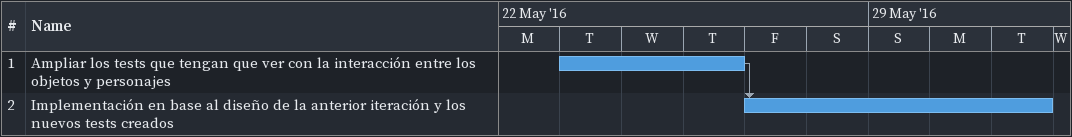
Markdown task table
| ID | Task | Start | Finish | Predecessors |
|---|---|---|---|---|
| 1 | Ampliar los tests que tengan que ver con la interacción entre los objetos y personajes | 2016-05-24 | 2016-05-26 |  |
| 2 | Implementación en base al diseño de la anterior iteración y los nuevos tests creados | 2016-05-27 | 2016-05-31 | 1 |
